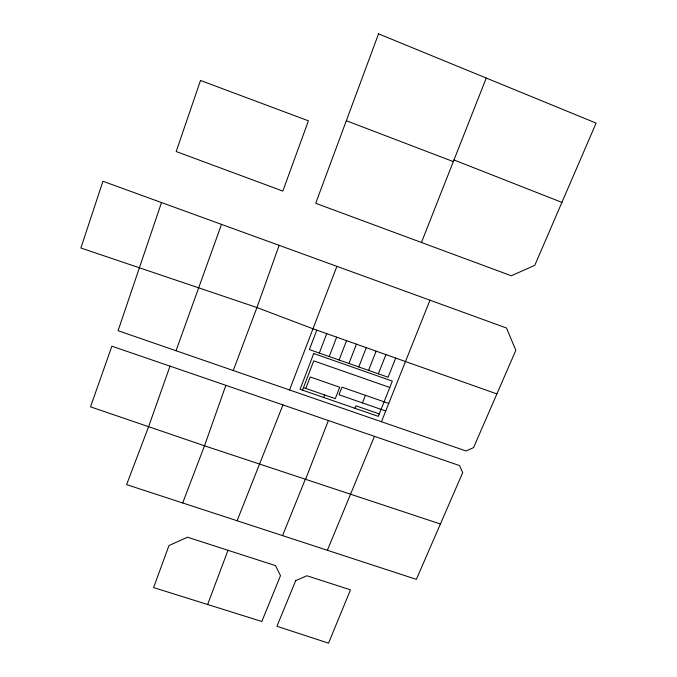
<?xml version="1.0" encoding="UTF-8"?>
<svg xmlns="http://www.w3.org/2000/svg" width="677" height="677" viewBox="0 0 677 677"><rect width="100%" height="100%" fill="white"/><g stroke="black" fill="none" stroke-linecap="round" stroke-linejoin="round"><path stroke-width="1.02" d="M161.507 202.55L118.069 330.706L466.013 450.967L473.553 447.632L515.832 350.314L506.514 328.023L102.921 181.258L80.893 248.01L256.938 307.536L312.833 328.726L496.901 393.912M225.847 385.331L204.505 445.796L182.688 502.96L126.599 484.63L148.551 426.865L170.012 366.139L459.59 465.59L462.721 472.622L416.355 579.368L182.688 502.96M279.136 245.353L256.938 307.536L233.269 370.539M176.02 350.754L221.497 224.409M207.627 604.527L227.997 550.291L275.505 565.617L280.506 575.662L261.83 621.486L153.594 587.585L168.971 545.552L187.487 537.199L227.997 550.291M316.777 330.122L309.389 349.577L388.099 377.241L395.69 358.082M289.536 389.977L336.901 266.34M302.526 390.147L313.747 360.858L389.791 387.472M305.801 388.454L310.184 376.971L339.71 387.244L335.284 398.66L303.491 387.65M319.316 353.064L326.729 333.651M329.208 356.551L336.655 337.163M323.716 397.484L324.681 394.987M339.084 360.02L346.556 340.675M305.598 479.299L328.379 420.519M348.943 363.481L356.432 344.17M358.768 366.934L366.282 347.665M368.567 370.378L376.116 351.143M354.993 408.307L355.967 405.828L379.281 413.901M421.449 242.476L486.264 78.05M362.449 402.9L365.436 395.317M378.341 373.814L385.915 354.621M237.085 520.782L282.952 404.931M381.447 421.729L429.971 300.19M282.537 535.651L305.344 479.198M327.38 550.274L374.44 436.352M440.405 523.998L204.505 445.796L90.515 406.835L111.883 346.192L170.012 366.139M388.75 403.433L341.978 387.151L339.016 394.767L385.738 410.981M346.319 120.718L453.336 161.617M453.971 159.958L561.91 202.406M200.502 80.47L176.189 151.538L282.842 191.083L308.416 120.828L200.502 80.47M378.545 33.85L315.71 203.286L511.313 275.784L534.788 265.308L596.107 123.112L378.545 33.85M313.713 353.512L300.08 389.3L378.299 416.372L392.322 381.117L313.713 353.512M295.688 580.663L276.944 626.276L328.557 643.15L350.474 589.828L306.859 575.755L295.688 580.663"/></g></svg>
